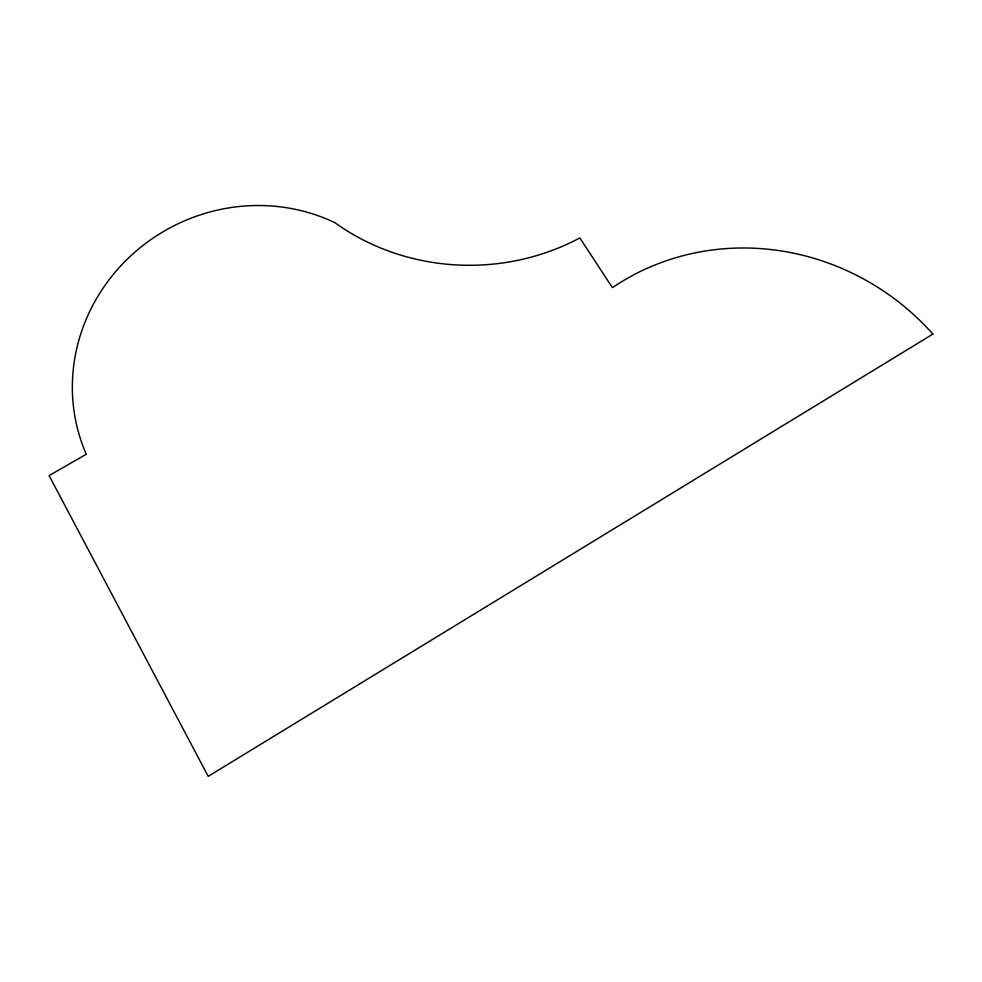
<?xml version="1.0" encoding="UTF-8"?>
<svg xmlns="http://www.w3.org/2000/svg" width="982" height="982" viewBox="0 0 982 982"><rect width="100%" height="100%" fill="white"/><g stroke="black" fill="none" stroke-linecap="round" stroke-linejoin="round"><path stroke-width="1.47" d="M932.9 334.089L208.209 776.345L49.1 475.595L86.281 454.236A180.921 172.807 -29.5 0 1 130.422 256.167A180.921 172.807 -29.5 0 1 334.727 222.57A219.084 201.273 -1.7 0 0 579.822 237.939L612.424 287.652A245.586 233.151 38.5 0 1 932.9 334.089"/></g></svg>
